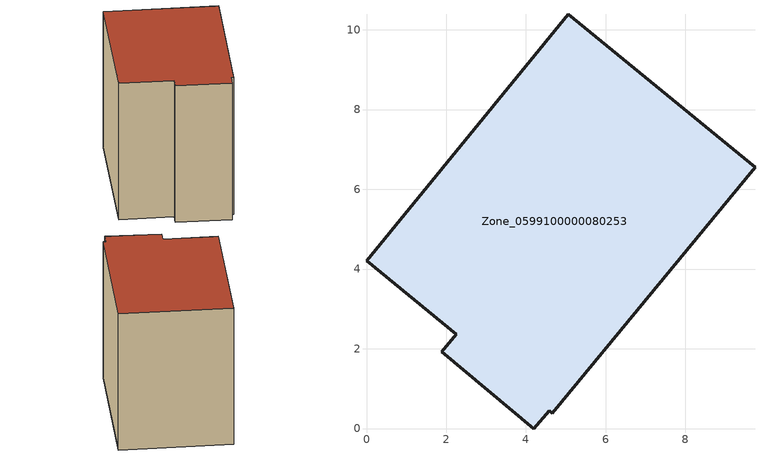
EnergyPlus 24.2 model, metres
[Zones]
Zone_0599100000080253
 floor ground (C_G): 1.89,1.93 2.25,2.36 0,4.2 5.06,10.38 9.74,6.56 4.67,0.38 4.58,0.45 4.2,0 z0
 wall outside (C_F): 2.25,2.36 1.89,1.93 4.2,0 4.58,0.45 4.67,0.38 9.74,6.56 5.06,10.38 0,4.2 2.25,2.36 z0:8.09
 roof outside (C_R): 5.06,10.38 0,4.2 2.25,2.36 1.89,1.93 4.2,0 4.58,0.45 4.67,0.38 9.74,6.56 z8.09
[BUILDING]
Pand.0599100000080253: North Axis=0; Terrain=City; Loads Convergence Tolerance Value=0.04; Temperature Convergence Tolerance Value=0.4; Solar Distribution=FullExterior; Maximum Number of Warmup Days=25; Minimum Number of Warmup Days=1
[Site:Location]
Rotterdam.The.Hague.AP_ZH_NLD Design_Conditions: Latitude=51.96; Longitude=4.45; Time Zone=1; Elevation=-4.5
[SITE:GROUNDTEMPERATURE:BUILDINGSURFACE]
18, 18, 18, 18, 18, 18, 18, 18, 18, 18, 18, 18
[MATERIAL] Thermal Absorptance=0.9; Solar Absorptance=0.7; Visible Absorptance=0.7
Name | Roughness | Thickness | Conductivity | Density | Specific Heat
G.TI.1946-1964 | MediumSmooth | 0.15 | 1 | 540 | 1210
F.TI.1946-1964 | Rough | 0.3 | 0.857143 | 1920 | 840
R.TI.1946-1964 | MediumRough | 0.2 | 0.277778 | 1500 | 1000
[CONSTRUCTION]
C_G: G.TI.1946-1964
C_F: F.TI.1946-1964
C_R: R.TI.1946-1964
[ZONE]
Zone_0599100000080253: Type=1; Multiplier=1; Ceiling Height=Autocalculate; Volume=Autocalculate; Floor Area=autocalculate; Part of Total Floor Area=Yes
[ZONEINFILTRATION:DESIGNFLOWRATE]
Infil_Zone_0599100000080253: Zone or ZoneList or Space or SpaceList=Zone_0599100000080253; Schedule=AlwaysOn; Design Flow Rate Calculation Method=Flow/Area; Flow Rate per Floor Area=0.003; Constant Term Coefficient=1; Temperature Term Coefficient=0; Velocity Term Coefficient=0; Velocity Squared Term Coefficient=0
[HVACTEMPLATE:ZONE:IDEALLOADSAIRSYSTEM]
Zone_0599100000080253: Maximum Heating Supply Air Temperature=50; Minimum Cooling Supply Air Temperature=13; Maximum Heating Supply Air Humidity Ratio=0.0156; Minimum Cooling Supply Air Humidity Ratio=0.0077; Heating Limit=NoLimit; Cooling Limit=NoLimit; Dehumidification Control Type=ConstantSensibleHeatRatio; Cooling Sensible Heat Ratio=0.7; Dehumidification Setpoint=60; Humidification Control Type=None; Humidification Setpoint=30; Outdoor Air Method=None; Outdoor Air Flow Rate per Person=0.00944; Outdoor Air Flow Rate per Zone Floor Area=0; Outdoor Air Flow Rate per Zone=0; Demand Controlled Ventilation Type=None; Outdoor Air Economizer Type=NoEconomizer; Heat Recovery Type=None; Sensible Heat Recovery Effectiveness=0.7; Latent Heat Recovery Effectiveness=0.65
[ZONECONTROL:THERMOSTAT]
ThermostatControl_Zone_0599100000080253: Zone or ZoneList=Zone_0599100000080253; Control Type Schedule=DualSetpointControlType; Control 1=Thermostat_Zone_0599100000080253; Temperature Difference Between Cutout And Setpoint=0
[THERMOSTATSETPOINT:DUALSETPOINT]
Thermostat_Zone_0599100000080253: Heating Setpoint Temperature Schedule=HeatingSetpoint_Zone_0599100000080253; Cooling Setpoint Temperature Schedule=CoolingSetpoint_Zone_0599100000080253
[SCHEDULE:COMPACT]
HeatingSetpoint_Zone_0599100000080253: Through: 12/31, For: AllDays, Until: 24:00, 21
CoolingSetpoint_Zone_0599100000080253: Through: 12/31, For: AllDays, Until: 24:00, 24
DualSetpointControlType: Through: 12/31, For: AllDays, Until: 24:00, 4
AlwaysOn: Through: 12/31, For: AllDays, Until: 24:00, 1
